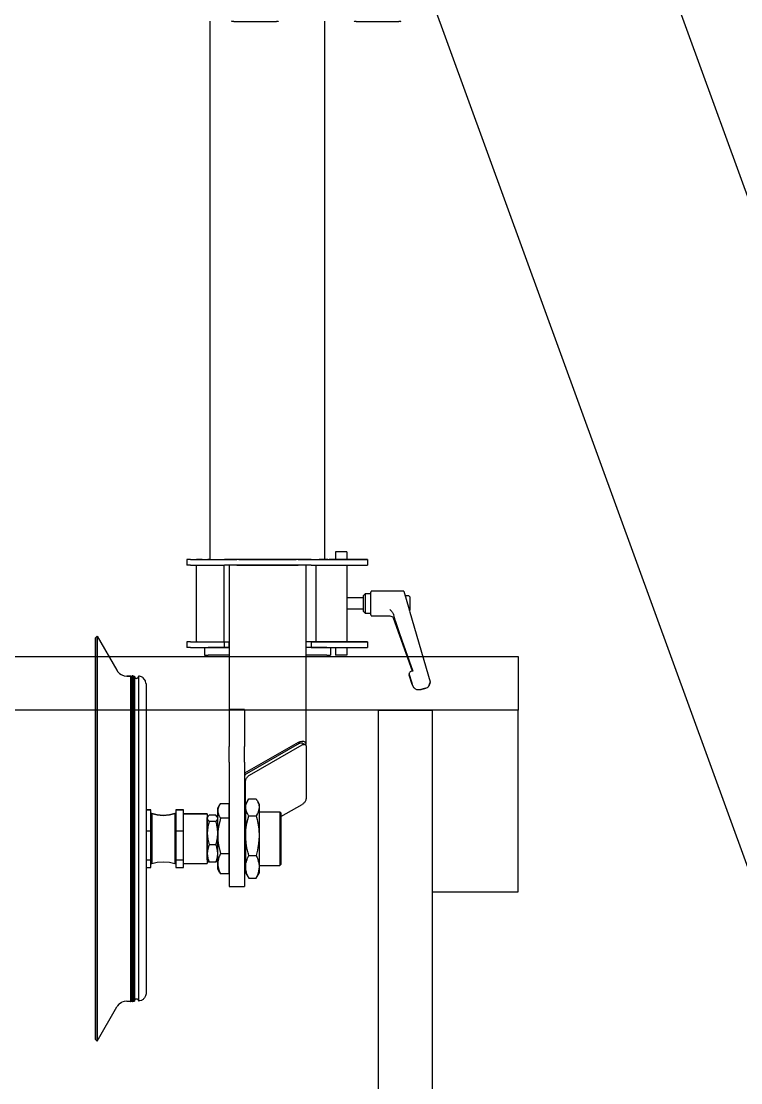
# Model space of a CAD drawing. Header units: inches. Extents: x -233729 to 737493, y -275239 to 196021.
# Drawn here: x 486895 to 487271, y 19148 to 19703 of the extents above; entities that cross this region are included whole.
import ezdxf

# ---------------------------------------------------------------- set-up
doc = ezdxf.new("R2010")
doc.units = ezdxf.units.IN
doc.header["$MEASUREMENT"] = 0
doc.layers.add('P_AX', color=7, linetype='Continuous')
doc.layers.add('Sezioni', color=7, linetype='Continuous')

# ---------------------------------------------------------------- blocks, each defined once
blk = doc.blocks.new('A$C48CB4C16')
at = {"layer": 'P_AX', "color": 6, "linetype": 'Continuous'}
for p, q in [((3272.09, 851.11, 710.66), (4039.19, 2958.71, 710.66)), ((4151.95, 2917.67, 710.66), (3383.77, 807.1, 710.66)), ((3230.4, 1761.62, 710.66), (3229.48, 1760.7, 710.66)), ((3229.48, 1621.66, 710.66), (3229.48, 1760.7, 710.66)), ((3229.48, 1760.7, 710.66), (3229.48, 1550.75, 710.66)), ((3230.4, 1621.36, 710.66), (3230.4, 1761.62, 710.66)), ((3230.4, 1761.62, 710.66), (3240.75, 1743.7, 710.66)), ((3240.83, 1743.53, 710.66), (3240.75, 1743.7, 710.66)), ((3241.13, 1743.07, 710.66), (3240.83, 1743.53, 710.66)), ((3241.8, 1742.36, 710.66), (3241.13, 1743.07, 710.66)), ((3242.09, 1742.06, 710.66), (3241.8, 1742.36, 710.66)), ((3242.92, 1741.51, 710.66), (3242.09, 1742.06, 710.66)), ((3243.25, 1741.3, 710.66), (3242.92, 1741.51, 710.66)), ((3244.56, 1740.82, 710.66), (3243.25, 1741.3, 710.66)), ((3245.86, 1740.7, 710.66), (3244.56, 1740.82, 710.66)), ((3245.94, 1740.7, 710.66), (3245.86, 1740.7, 710.66)), ((3245.94, 1740.7, 710.66), (3247.78, 1740.7, 710.66)), ((3247.78, 1740.55, 710.66), (3247.79, 1740.72, 710.66)), ((3247.78, 1573.87, 710.66), (3247.78, 1740.55, 710.66)), ((3247.79, 1740.72, 710.66), (3247.8, 1740.75, 710.66)), ((3247.8, 1740.75, 710.66), (3247.86, 1740.82, 710.66)), ((3247.86, 1740.82, 710.66), (3247.88, 1740.83, 710.66)), ((3247.88, 1740.83, 710.66), (3247.98, 1740.86, 710.66)), ((3247.98, 1740.86, 710.66), (3248.01, 1740.84, 710.66)), ((3248.01, 1740.84, 710.66), (3248.1, 1740.82, 710.66)), ((3248.1, 1740.82, 710.66), (3248.13, 1740.75, 710.66)), ((3248.13, 1740.75, 710.66), (3248.17, 1740.72, 710.66)), ((3248.17, 1740.72, 710.66), (3248.18, 1740.55, 710.66)), ((3248.18, 1740.7, 710.66), (3248.78, 1740.7, 710.66)), ((3248.18, 1570.81, 710.66), (3248.18, 1740.55, 710.66)), ((3248.78, 1740.55, 710.66), (3248.79, 1740.72, 710.66)), ((3248.78, 1627.69, 710.66), (3248.78, 1740.55, 710.66)), ((3248.79, 1740.72, 710.66), (3248.8, 1740.75, 710.66)), ((3248.8, 1740.75, 710.66), (3248.86, 1740.82, 710.66)), ((3248.86, 1740.82, 710.66), (3248.88, 1740.83, 710.66)), ((3248.88, 1740.83, 710.66), (3248.98, 1740.86, 710.66)), ((3248.98, 1740.86, 710.66), (3249.01, 1740.84, 710.66)), ((3249.01, 1740.84, 710.66), (3249.1, 1740.82, 710.66)), ((3249.1, 1740.82, 710.66), (3249.13, 1740.75, 710.66)), ((3249.13, 1740.75, 710.66), (3249.17, 1740.72, 710.66)), ((3249.17, 1740.72, 710.66), (3249.18, 1740.55, 710.66)), ((3249.18, 1740.7, 710.66), (3249.98, 1740.7, 710.66)), ((3249.18, 1573.87, 710.66), (3249.18, 1740.55, 710.66)), ((3249.98, 1570.7, 710.66), (3249.98, 1740.7, 710.66)), ((3249.98, 1740.31, 710.66), (3250.03, 1740.17, 710.66)), ((3250.03, 1740.17, 710.66), (3250.2, 1739.85, 710.66)), ((3250.2, 1739.85, 710.66), (3250.24, 1739.81, 710.66)), ((3250.24, 1739.81, 710.66), (3250.54, 1739.59, 710.66)), ((3250.54, 1739.59, 710.66), (3250.57, 1739.57, 710.66)), ((3250.57, 1739.57, 710.66), (3250.94, 1739.49, 710.66)), ((3250.94, 1739.49, 710.66), (3250.98, 1739.48, 710.66)), ((3250.98, 1739.48, 710.66), (3251.36, 1739.56, 710.66)), ((3251.36, 1739.56, 710.66), (3251.39, 1739.57, 710.66)), ((3251.39, 1739.57, 710.66), (3251.7, 1739.8, 710.66)), ((3251.7, 1739.8, 710.66), (3251.72, 1739.81, 710.66)), ((3251.72, 1739.81, 710.66), (3251.92, 1740.16, 710.66)), ((3251.92, 1740.16, 710.66), (3251.93, 1740.17, 710.66)), ((3251.93, 1740.17, 710.66), (3251.98, 1740.5, 710.66)), ((3251.98, 1740.66, 710.66), (3251.98, 1740.69, 710.66)), ((3251.98, 1740.55, 710.66), (3251.98, 1740.66, 710.66)), ((3252.53, 1740.62, 710.66), (3251.98, 1740.66, 710.66)), ((3251.98, 1610.73, 710.66), (3251.98, 1740.55, 710.66)), ((3253.57, 1740.33, 710.66), (3252.53, 1740.62, 710.66)), ((3253.8, 1740.19, 710.66), (3253.57, 1740.33, 710.66)), ((3254.51, 1739.76, 710.66), (3253.8, 1740.19, 710.66)), ((3254.7, 1739.55, 710.66), (3254.51, 1739.76, 710.66)), ((3255.25, 1738.97, 710.66), (3254.7, 1739.55, 710.66)), ((3255.41, 1738.65, 710.66), (3255.25, 1738.97, 710.66)), ((3255.75, 1738, 710.66), (3255.41, 1738.65, 710.66)), ((3255.87, 1737.35, 710.66), (3255.75, 1738, 710.66)), ((3255.97, 1736.93, 710.66), (3255.87, 1737.35, 710.66)), ((3255.98, 1736.56, 710.66), (3255.97, 1736.93, 710.66)), ((3255.98, 1623.44, 710.66), (3255.98, 1736.56, 710.66)), ((3299.48, 1640.44, 710.66), (3299.48, 1680.7, 710.66)), ((3299.48, 1680.7, 710.66), (3307.48, 1680.7, 710.66)), ((3307.48, 1640.44, 710.66), (3307.48, 1680.7, 710.66)), ((3309.69, 1676.4, 710.66), (3309.36, 1675.73, 710.66)), ((3309.36, 1675.9, 710.66), (3309.69, 1676.4, 710.66)), ((3309.69, 1676.4, 710.66), (3313.47, 1676.4, 710.66)), ((3313.84, 1675.64, 710.66), (3313.47, 1676.4, 710.66)), ((3313.47, 1676.4, 710.66), (3313.99, 1675.58, 710.66)), ((3294.44, 1673.38, 710.66), (3293.48, 1671.72, 710.66)), ((3293.48, 1671.72, 710.66), (3293.48, 1668.82, 710.66)), ((3293.61, 1670.36, 710.66), (3293.84, 1671.42, 710.66)), ((3293.84, 1671.42, 710.66), (3293.87, 1671.51, 710.66)), ((3293.87, 1671.51, 710.66), (3294.22, 1672.57, 710.66)), ((3294.22, 1672.57, 710.66), (3294.32, 1672.83, 710.66)), ((3294.32, 1672.83, 710.66), (3294.76, 1673.81, 710.66)), ((3294.47, 1673.42, 710.66), (3294.44, 1673.38, 710.66)), ((3294.91, 1674.13, 710.66), (3294.47, 1673.42, 710.66)), ((3294.76, 1673.81, 710.66), (3294.91, 1674.13, 710.66)), ((3299.48, 1674.13, 710.66), (3294.91, 1674.13, 710.66)), ((3299.48, 1674.13, 710.66), (3299.48, 1663.52, 710.66)), ((3308.08, 1673.7, 710.66), (3309.16, 1675.56, 710.66)), ((3308.08, 1673.7, 710.66), (3308.08, 1670.44, 710.66)), ((3308.1, 1671.06, 710.66), (3308.08, 1670.44, 710.66)), ((3308.11, 1671.24, 710.66), (3308.1, 1671.06, 710.66)), ((3308.2, 1672.03, 710.66), (3308.11, 1671.24, 710.66)), ((3308.22, 1672.14, 710.66), (3308.2, 1672.03, 710.66)), ((3308.46, 1673.26, 710.66), (3308.22, 1672.14, 710.66)), ((3308.51, 1673.45, 710.66), (3308.46, 1673.26, 710.66)), ((3308.73, 1674.16, 710.66), (3308.51, 1673.45, 710.66)), ((3308.83, 1674.44, 710.66), (3308.73, 1674.16, 710.66)), ((3309.17, 1675.29, 710.66), (3308.83, 1674.44, 710.66)), ((3309.16, 1675.56, 710.66), (3309.17, 1675.58, 710.66)), ((3309.17, 1675.58, 710.66), (3309.36, 1675.9, 710.66)), ((3309.36, 1675.73, 710.66), (3309.17, 1675.29, 710.66)), ((3314.09, 1675.06, 710.66), (3313.84, 1675.64, 710.66)), ((3313.99, 1675.58, 710.66), (3314.01, 1675.56, 710.66)), ((3314.01, 1675.56, 710.66), (3315.08, 1673.7, 710.66)), ((3314.17, 1674.86, 710.66), (3314.09, 1675.06, 710.66)), ((3314.53, 1673.85, 710.66), (3314.17, 1674.86, 710.66)), ((3314.65, 1673.46, 710.66), (3314.53, 1673.85, 710.66)), ((3314.82, 1672.75, 710.66), (3314.65, 1673.46, 710.66)), ((3314.84, 1672.69, 710.66), (3314.82, 1672.75, 710.66)), ((3315.08, 1670.53, 710.66), (3314.84, 1672.69, 710.66)), ((3315.08, 1670.44, 710.66), (3315.08, 1673.7, 710.66)), ((3255.98, 1670.75, 710.66), (3258.48, 1670.75, 710.66)), ((3255.98, 1666.72, 710.66), (3258.48, 1666.72, 710.66)), ((3258.48, 1670.75, 710.66), (3258.48, 1666.72, 710.66)), ((3258.48, 1668.76, 710.66), (3258.98, 1668.76, 710.66)), ((3258.48, 1666.72, 710.66), (3258.48, 1651.66, 710.66)), ((3258.98, 1642.66, 710.66), (3258.98, 1668.76, 710.66)), ((3258.98, 1668.76, 710.66), (3261.78, 1668.07, 710.66)), ((3261.78, 1668.07, 710.66), (3264.98, 1667.81, 710.66)), ((3264.98, 1667.81, 710.66), (3268.18, 1668.07, 710.66)), ((3268.18, 1668.07, 710.66), (3270.98, 1668.76, 710.66)), ((3270.98, 1649.59, 710.66), (3270.98, 1668.76, 710.66)), ((3270.98, 1668.76, 710.66), (3271.48, 1668.76, 710.66)), ((3271.48, 1670.75, 710.66), (3275.48, 1670.75, 710.66)), ((3271.48, 1666.72, 710.66), (3271.48, 1670.75, 710.66)), ((3271.48, 1651.66, 710.66), (3271.48, 1666.72, 710.66)), ((3271.48, 1666.72, 710.66), (3275.48, 1666.72, 710.66)), ((3275.48, 1670.75, 710.66), (3275.48, 1666.72, 710.66)), ((3275.48, 1668.7, 710.66), (3287.98, 1668.7, 710.66)), ((3275.48, 1666.72, 710.66), (3275.48, 1651.66, 710.66)), ((3287.98, 1648.24, 710.66), (3287.98, 1668.7, 710.66)), ((3288.21, 1667.09, 710.66), (3287.98, 1666.7, 710.66)), ((3287.98, 1666.7, 710.66), (3287.98, 1663.48, 710.66)), ((3288.08, 1664.89, 710.66), (3288.25, 1665.75, 710.66)), ((3288.25, 1667.15, 710.66), (3288.21, 1667.09, 710.66)), ((3288.96, 1667.97, 710.66), (3288.25, 1667.15, 710.66)), ((3288.25, 1665.75, 710.66), (3288.35, 1666.17, 710.66)), ((3288.27, 1667.18, 710.66), (3288.35, 1667.31, 710.66)), ((3288.35, 1667.31, 710.66), (3288.51, 1667.5, 710.66)), ((3288.35, 1666.17, 710.66), (3288.56, 1666.87, 710.66)), ((3288.56, 1666.87, 710.66), (3288.82, 1667.59, 710.66)), ((3288.64, 1667.64, 710.66), (3288.82, 1667.83, 710.66)), ((3288.82, 1667.59, 710.66), (3288.96, 1667.97, 710.66)), ((3288.82, 1667.83, 710.66), (3288.92, 1667.92, 710.66)), ((3292.5, 1667.97, 710.66), (3288.96, 1667.97, 710.66)), ((3292.5, 1667.97, 710.66), (3292.9, 1666.87, 710.66)), ((3292.65, 1667.83, 710.66), (3292.5, 1667.97, 710.66)), ((3292.9, 1667.56, 710.66), (3292.65, 1667.83, 710.66)), ((3293.11, 1667.31, 710.66), (3292.9, 1667.56, 710.66)), ((3292.9, 1666.87, 710.66), (3292.91, 1666.84, 710.66)), ((3292.91, 1666.84, 710.66), (3293.22, 1665.75, 710.66)), ((3293.22, 1667.15, 710.66), (3293.11, 1667.31, 710.66)), ((3293.25, 1667.1, 710.66), (3293.22, 1667.15, 710.66)), ((3293.22, 1665.75, 710.66), (3293.27, 1665.51, 710.66)), ((3293.25, 1667.1, 710.66), (3293.48, 1666.7, 710.66)), ((3293.27, 1665.51, 710.66), (3293.41, 1664.61, 710.66)), ((3293.48, 1668.82, 710.66), (3293.5, 1669.33, 710.66)), ((3293.48, 1668.82, 710.66), (3293.48, 1654.3, 710.66)), ((3293.5, 1668.31, 710.66), (3293.48, 1668.82, 710.66)), ((3293.5, 1669.33, 710.66), (3293.58, 1670.17, 710.66)), ((3293.58, 1667.48, 710.66), (3293.5, 1668.31, 710.66)), ((3293.58, 1670.17, 710.66), (3293.61, 1670.36, 710.66)), ((3293.61, 1667.28, 710.66), (3293.58, 1667.48, 710.66)), ((3293.84, 1666.22, 710.66), (3293.61, 1667.28, 710.66)), ((3293.87, 1666.14, 710.66), (3293.84, 1666.22, 710.66)), ((3294.22, 1665.08, 710.66), (3293.87, 1666.14, 710.66)), ((3307.48, 1669.7, 710.66), (3308.08, 1669.7, 710.66)), ((3308.08, 1670.44, 710.66), (3308.08, 1654.13, 710.66)), ((3308.08, 1670.44, 710.66), (3308.09, 1670, 710.66)), ((3308.09, 1670, 710.66), (3308.15, 1669.29, 710.66)), ((3308.15, 1669.29, 710.66), (3308.19, 1668.92, 710.66)), ((3308.19, 1668.92, 710.66), (3308.34, 1668.13, 710.66)), ((3308.34, 1668.13, 710.66), (3308.41, 1667.81, 710.66)), ((3308.41, 1667.81, 710.66), (3308.52, 1667.42, 710.66)), ((3308.52, 1667.42, 710.66), (3308.77, 1666.63, 710.66)), ((3308.77, 1666.63, 710.66), (3308.99, 1666.02, 710.66)), ((3308.99, 1666.02, 710.66), (3309.26, 1665.39, 710.66)), ((3309.26, 1665.39, 710.66), (3309.32, 1665.25, 710.66)), ((3309.32, 1665.25, 710.66), (3309.69, 1664.48, 710.66)), ((3313.58, 1664.71, 710.66), (3313.99, 1665.6, 710.66)), ((3313.99, 1665.6, 710.66), (3314.17, 1666.02, 710.66)), ((3314.17, 1666.02, 710.66), (3314.43, 1666.72, 710.66)), ((3314.43, 1666.72, 710.66), (3314.59, 1667.24, 710.66)), ((3314.59, 1667.24, 710.66), (3314.65, 1667.43, 710.66)), ((3314.65, 1667.43, 710.66), (3314.87, 1668.37, 710.66)), ((3314.87, 1668.37, 710.66), (3314.96, 1668.85, 710.66)), ((3314.96, 1668.85, 710.66), (3315.03, 1669.46, 710.66)), ((3315.03, 1669.46, 710.66), (3315.05, 1669.65, 710.66)), ((3315.05, 1669.65, 710.66), (3315.08, 1670.44, 710.66)), ((3315.08, 1670.44, 710.66), (3315.08, 1670.53, 710.66)), ((3315.08, 1654.13, 710.66), (3315.08, 1670.44, 710.66)), ((3315.08, 1669.7, 710.66), (3325.98, 1669.7, 710.66)), ((3325.98, 1644.05, 710.66), (3325.98, 1669.7, 710.66)), ((3325.98, 1669.7, 710.66), (3325.98, 1669.68, 710.66)), ((3325.98, 1669.7, 710.66), (3326.48, 1669.2, 710.66)), ((3326.48, 1646.18, 710.66), (3326.48, 1669.2, 710.66)), ((3287.98, 1663.68, 710.66), (3288.05, 1664.61, 710.66)), ((3287.98, 1663.48, 710.66), (3287.98, 1663.68, 710.66)), ((3287.98, 1663.48, 710.66), (3287.98, 1652.85, 710.66)), ((3288.03, 1662.47, 710.66), (3287.98, 1663.48, 710.66)), ((3288.05, 1662.34, 710.66), (3288.03, 1662.47, 710.66)), ((3288.05, 1664.61, 710.66), (3288.08, 1664.89, 710.66)), ((3288.24, 1661.23, 710.66), (3288.05, 1662.34, 710.66)), ((3288.25, 1661.21, 710.66), (3288.24, 1661.23, 710.66)), ((3288.56, 1660.09, 710.66), (3288.25, 1661.21, 710.66)), ((3288.63, 1659.86, 710.66), (3288.56, 1660.09, 710.66)), ((3288.96, 1658.98, 710.66), (3288.63, 1659.86, 710.66)), ((3292.9, 1660.09, 710.66), (3292.55, 1659.11, 710.66)), ((3293.05, 1660.55, 710.66), (3292.9, 1660.09, 710.66)), ((3293.22, 1661.21, 710.66), (3293.05, 1660.55, 710.66)), ((3293.34, 1661.85, 710.66), (3293.22, 1661.21, 710.66)), ((3293.41, 1662.34, 710.66), (3293.34, 1661.85, 710.66)), ((3293.41, 1664.61, 710.66), (3293.45, 1664.28, 710.66)), ((3293.47, 1663.07, 710.66), (3293.41, 1662.34, 710.66)), ((3293.45, 1664.28, 710.66), (3293.48, 1663.48, 710.66)), ((3293.48, 1663.48, 710.66), (3293.47, 1663.07, 710.66)), ((3293.87, 1658.96, 710.66), (3294.02, 1659.81, 710.66)), ((3294.02, 1659.81, 710.66), (3294.32, 1661.26, 710.66)), ((3294.32, 1664.82, 710.66), (3294.22, 1665.08, 710.66)), ((3294.76, 1663.83, 710.66), (3294.32, 1664.82, 710.66)), ((3294.32, 1661.26, 710.66), (3294.47, 1661.86, 710.66)), ((3294.47, 1661.86, 710.66), (3294.91, 1663.52, 710.66)), ((3294.91, 1663.52, 710.66), (3294.76, 1663.83, 710.66)), ((3294.91, 1663.52, 710.66), (3299.48, 1663.52, 710.66)), ((3299.48, 1663.52, 710.66), (3299.48, 1645.09, 710.66)), ((3308.91, 1661.44, 710.66), (3308.52, 1659.37, 710.66)), ((3308.99, 1661.81, 710.66), (3308.91, 1661.44, 710.66)), ((3309.32, 1663.15, 710.66), (3308.99, 1661.81, 710.66)), ((3309.47, 1663.69, 710.66), (3309.32, 1663.15, 710.66)), ((3309.69, 1664.48, 710.66), (3309.47, 1663.69, 710.66)), ((3309.69, 1664.48, 710.66), (3313.47, 1664.48, 710.66)), ((3313.47, 1664.48, 710.66), (3313.58, 1664.71, 710.66)), ((3313.84, 1663.15, 710.66), (3313.47, 1664.48, 710.66)), ((3314, 1662.53, 710.66), (3313.84, 1663.15, 710.66)), ((3314.17, 1661.81, 710.66), (3314, 1662.53, 710.66)), ((3314.46, 1660.4, 710.66), (3314.17, 1661.81, 710.66)), ((3314.65, 1659.37, 710.66), (3314.46, 1660.4, 710.66)), ((3287.98, 1652.85, 710.66), (3288.05, 1654.41, 710.66)), ((3288.05, 1654.41, 710.66), (3288.06, 1654.49, 710.66)), ((3288.06, 1654.49, 710.66), (3288.25, 1655.95, 710.66)), ((3288.25, 1655.95, 710.66), (3288.29, 1656.22, 710.66)), ((3288.29, 1656.22, 710.66), (3288.56, 1657.48, 710.66)), ((3288.56, 1657.48, 710.66), (3288.72, 1658.13, 710.66)), ((3288.72, 1658.13, 710.66), (3288.96, 1658.98, 710.66)), ((3292.5, 1658.98, 710.66), (3288.96, 1658.98, 710.66)), ((3292.55, 1659.11, 710.66), (3292.5, 1658.98, 710.66)), ((3292.5, 1658.98, 710.66), (3292.9, 1657.48, 710.66)), ((3292.9, 1657.48, 710.66), (3292.98, 1657.15, 710.66)), ((3292.98, 1657.15, 710.66), (3293.22, 1655.95, 710.66)), ((3293.22, 1655.95, 710.66), (3293.31, 1655.35, 710.66)), ((3293.31, 1655.35, 710.66), (3293.41, 1654.4, 710.66)), ((3293.41, 1654.4, 710.66), (3293.46, 1653.67, 710.66)), ((3293.48, 1654.3, 710.66), (3293.54, 1656.07, 710.66)), ((3293.54, 1652.53, 710.66), (3293.48, 1654.3, 710.66)), ((3293.48, 1654.3, 710.66), (3293.48, 1641.18, 710.66)), ((3293.54, 1656.07, 710.66), (3293.58, 1656.64, 710.66)), ((3293.58, 1656.64, 710.66), (3293.71, 1657.9, 710.66)), ((3293.71, 1657.9, 710.66), (3293.87, 1658.96, 710.66)), ((3308.11, 1655.52, 710.66), (3308.08, 1654.13, 710.66)), ((3308.08, 1654.13, 710.66), (3308.08, 1639.38, 710.66)), ((3308.08, 1654.13, 710.66), (3308.08, 1653.67, 710.66)), ((3308.15, 1656.13, 710.66), (3308.11, 1655.52, 710.66)), ((3308.25, 1657.41, 710.66), (3308.15, 1656.13, 710.66)), ((3308.34, 1658.14, 710.66), (3308.25, 1657.41, 710.66)), ((3308.51, 1659.35, 710.66), (3308.34, 1658.14, 710.66)), ((3308.52, 1659.37, 710.66), (3308.51, 1659.35, 710.66)), ((3314.79, 1658.36, 710.66), (3314.65, 1659.37, 710.66)), ((3314.82, 1658.14, 710.66), (3314.79, 1658.36, 710.66)), ((3314.99, 1656.45, 710.66), (3314.82, 1658.14, 710.66)), ((3314.96, 1651.37, 710.66), (3315.08, 1654.13, 710.66)), ((3315.02, 1656.13, 710.66), (3314.99, 1656.45, 710.66)), ((3315.08, 1654.59, 710.66), (3315.02, 1656.13, 710.66)), ((3315.08, 1654.13, 710.66), (3315.08, 1654.59, 710.66)), ((3315.08, 1639.38, 710.66), (3315.08, 1654.13, 710.66)), ((3255.98, 1651.66, 710.66), (3258.48, 1651.66, 710.66)), ((3258.48, 1651.66, 710.66), (3258.48, 1640.64, 710.66)), ((3270.98, 1642.64, 710.66), (3270.98, 1649.59, 710.66)), ((3271.48, 1651.66, 710.66), (3275.48, 1651.66, 710.66)), ((3271.48, 1640.64, 710.66), (3271.48, 1651.66, 710.66)), ((3275.48, 1651.66, 710.66), (3275.48, 1640.64, 710.66)), ((3288.05, 1651.3, 710.66), (3287.98, 1652.85, 710.66)), ((3287.98, 1652.85, 710.66), (3287.98, 1645.07, 710.66)), ((3288.06, 1651.21, 710.66), (3288.05, 1651.3, 710.66)), ((3288.25, 1649.75, 710.66), (3288.06, 1651.21, 710.66)), ((3288.29, 1649.48, 710.66), (3288.25, 1649.75, 710.66)), ((3288.56, 1648.22, 710.66), (3288.29, 1649.48, 710.66)), ((3293.22, 1649.75, 710.66), (3292.98, 1648.55, 710.66)), ((3293.31, 1650.35, 710.66), (3293.22, 1649.75, 710.66)), ((3293.41, 1651.3, 710.66), (3293.31, 1650.35, 710.66)), ((3293.46, 1652.03, 710.66), (3293.41, 1651.3, 710.66)), ((3293.46, 1653.67, 710.66), (3293.48, 1652.85, 710.66)), ((3293.48, 1652.85, 710.66), (3293.46, 1652.03, 710.66)), ((3293.58, 1651.97, 710.66), (3293.54, 1652.53, 710.66)), ((3293.71, 1650.7, 710.66), (3293.58, 1651.97, 710.66)), ((3293.87, 1649.65, 710.66), (3293.71, 1650.7, 710.66)), ((3294.02, 1648.79, 710.66), (3293.87, 1649.65, 710.66)), ((3294.32, 1647.35, 710.66), (3294.02, 1648.79, 710.66)), ((3308.08, 1653.67, 710.66), (3308.11, 1652.75, 710.66)), ((3308.11, 1652.75, 710.66), (3308.17, 1651.8, 710.66)), ((3308.17, 1651.8, 710.66), (3308.2, 1651.37, 710.66)), ((3308.2, 1651.37, 710.66), (3308.37, 1649.88, 710.66)), ((3308.37, 1649.88, 710.66), (3308.51, 1648.9, 710.66)), ((3308.51, 1648.9, 710.66), (3308.69, 1647.89, 710.66)), ((3314.43, 1647.67, 710.66), (3314.91, 1650.85, 710.66)), ((3314.91, 1650.85, 710.66), (3314.96, 1651.37, 710.66)), ((3258.98, 1642.64, 710.66), (3261.78, 1643.32, 710.66)), ((3261.78, 1643.32, 710.66), (3258.98, 1642.63, 710.66)), ((3261.78, 1643.32, 710.66), (3264.98, 1643.59, 710.66)), ((3264.98, 1643.58, 710.66), (3261.78, 1643.32, 710.66)), ((3264.98, 1643.59, 710.66), (3268.18, 1643.32, 710.66)), ((3268.18, 1643.32, 710.66), (3264.98, 1643.58, 710.66)), ((3268.18, 1643.32, 710.66), (3270.98, 1642.64, 710.66)), ((3270.98, 1642.63, 710.66), (3268.18, 1643.32, 710.66)), ((3287.98, 1642.7, 710.66), (3287.98, 1648.24, 710.66)), ((3287.98, 1645.07, 710.66), (3288.03, 1645.44, 710.66)), ((3287.98, 1645, 710.66), (3287.98, 1645.07, 710.66)), ((3287.98, 1645.07, 710.66), (3287.98, 1644.7, 710.66)), ((3288.05, 1644.66, 710.66), (3287.98, 1645, 710.66)), ((3288.21, 1644.3, 710.66), (3287.98, 1644.7, 710.66)), ((3288.21, 1644.31, 710.66), (3287.98, 1644.69, 710.66)), ((3288.03, 1645.44, 710.66), (3288.05, 1645.49, 710.66)), ((3288.05, 1645.49, 710.66), (3288.24, 1645.89, 710.66)), ((3288.08, 1644.55, 710.66), (3288.05, 1644.66, 710.66)), ((3288.21, 1644.3, 710.66), (3288.08, 1644.55, 710.66)), ((3288.21, 1644.31, 710.66), (3288.25, 1644.24, 710.66)), ((3288.25, 1644.24, 710.66), (3288.21, 1644.3, 710.66)), ((3288.24, 1645.89, 710.66), (3288.25, 1645.9, 710.66)), ((3288.25, 1645.9, 710.66), (3288.56, 1646.31, 710.66)), ((3288.25, 1644.24, 710.66), (3288.27, 1644.21, 710.66)), ((3288.35, 1644.09, 710.66), (3288.25, 1644.24, 710.66)), ((3288.56, 1643.83, 710.66), (3288.35, 1644.09, 710.66)), ((3288.51, 1643.89, 710.66), (3288.55, 1643.84, 710.66)), ((3288.55, 1643.84, 710.66), (3288.56, 1643.83, 710.66)), ((3288.72, 1647.56, 710.66), (3288.56, 1648.22, 710.66)), ((3288.56, 1646.31, 710.66), (3288.63, 1646.4, 710.66)), ((3288.56, 1643.83, 710.66), (3288.64, 1643.74, 710.66)), ((3288.82, 1643.56, 710.66), (3288.56, 1643.83, 710.66)), ((3288.63, 1646.4, 710.66), (3288.96, 1646.72, 710.66)), ((3288.96, 1646.72, 710.66), (3288.72, 1647.56, 710.66)), ((3288.96, 1643.43, 710.66), (3288.82, 1643.56, 710.66)), ((3288.92, 1643.47, 710.66), (3288.96, 1643.42, 710.66)), ((3292.5, 1646.72, 710.66), (3288.96, 1646.72, 710.66)), ((3288.96, 1643.42, 710.66), (3288.96, 1643.43, 710.66)), ((3292.5, 1643.43, 710.66), (3288.96, 1643.43, 710.66)), ((3292.5, 1643.42, 710.66), (3288.96, 1643.42, 710.66)), ((3292.9, 1648.22, 710.66), (3292.5, 1646.72, 710.66)), ((3292.5, 1646.72, 710.66), (3292.55, 1646.67, 710.66)), ((3293.22, 1644.24, 710.66), (3292.5, 1643.43, 710.66)), ((3292.5, 1643.42, 710.66), (3292.65, 1643.56, 710.66)), ((3292.5, 1643.43, 710.66), (3292.5, 1643.42, 710.66)), ((3292.55, 1646.67, 710.66), (3292.9, 1646.31, 710.66)), ((3292.65, 1643.56, 710.66), (3292.9, 1643.83, 710.66)), ((3292.98, 1648.55, 710.66), (3292.9, 1648.22, 710.66)), ((3292.9, 1646.31, 710.66), (3293.05, 1646.14, 710.66)), ((3292.9, 1643.83, 710.66), (3293.11, 1644.08, 710.66)), ((3293.05, 1646.14, 710.66), (3293.22, 1645.9, 710.66)), ((3293.11, 1644.08, 710.66), (3293.22, 1644.24, 710.66)), ((3293.22, 1645.9, 710.66), (3293.34, 1645.67, 710.66)), ((3293.26, 1644.31, 710.66), (3293.22, 1644.24, 710.66)), ((3293.22, 1644.24, 710.66), (3293.25, 1644.3, 710.66)), ((3293.25, 1644.3, 710.66), (3293.48, 1644.69, 710.66)), ((3293.48, 1644.7, 710.66), (3293.26, 1644.31, 710.66)), ((3293.27, 1644.33, 710.66), (3293.26, 1644.31, 710.66)), ((3293.41, 1644.66, 710.66), (3293.27, 1644.33, 710.66)), ((3293.34, 1645.67, 710.66), (3293.41, 1645.49, 710.66)), ((3293.41, 1645.49, 710.66), (3293.47, 1645.22, 710.66)), ((3293.45, 1644.78, 710.66), (3293.41, 1644.66, 710.66)), ((3293.48, 1645.07, 710.66), (3293.45, 1644.78, 710.66)), ((3293.47, 1645.22, 710.66), (3293.48, 1645.07, 710.66)), ((3293.61, 1642.31, 710.66), (3293.84, 1643.09, 710.66)), ((3293.84, 1643.09, 710.66), (3293.87, 1643.16, 710.66)), ((3293.87, 1643.16, 710.66), (3294.22, 1643.94, 710.66)), ((3294.22, 1643.94, 710.66), (3294.32, 1644.13, 710.66)), ((3294.47, 1646.74, 710.66), (3294.32, 1647.35, 710.66)), ((3294.32, 1644.13, 710.66), (3294.76, 1644.85, 710.66)), ((3294.91, 1645.09, 710.66), (3294.47, 1646.74, 710.66)), ((3294.76, 1644.85, 710.66), (3294.91, 1645.09, 710.66)), ((3299.48, 1645.09, 710.66), (3294.91, 1645.09, 710.66)), ((3299.48, 1645.09, 710.66), (3299.48, 1637.27, 710.66)), ((3308.69, 1647.89, 710.66), (3308.73, 1647.67, 710.66)), ((3308.73, 1647.67, 710.66), (3309.16, 1645.73, 710.66)), ((3309.32, 1643.21, 710.66), (3308.99, 1642.64, 710.66)), ((3309.16, 1645.73, 710.66), (3309.17, 1645.71, 710.66)), ((3309.17, 1645.71, 710.66), (3309.69, 1643.78, 710.66)), ((3309.58, 1643.61, 710.66), (3309.32, 1643.21, 710.66)), ((3309.69, 1643.78, 710.66), (3309.58, 1643.61, 710.66)), ((3309.69, 1643.78, 710.66), (3313.47, 1643.78, 710.66)), ((3313.47, 1643.78, 710.66), (3313.69, 1644.56, 710.66)), ((3313.84, 1643.21, 710.66), (3313.47, 1643.78, 710.66)), ((3313.69, 1644.56, 710.66), (3313.99, 1645.71, 710.66)), ((3313.9, 1643.11, 710.66), (3313.84, 1643.21, 710.66)), ((3314.17, 1642.64, 710.66), (3313.9, 1643.11, 710.66)), ((3313.99, 1645.71, 710.66), (3314.25, 1646.81, 710.66)), ((3314.25, 1646.81, 710.66), (3314.43, 1647.67, 710.66)), ((3325.98, 1641.7, 710.66), (3325.98, 1644.05, 710.66)), ((3326.48, 1642.2, 710.66), (3326.48, 1646.18, 710.66)), ((3326.48, 1644.21, 710.66), (3337.62, 1637.82, 710.66)), ((3258.48, 1640.64, 710.66), (3255.98, 1640.64, 710.66)), ((3255.98, 1640.64, 710.66), (3258.48, 1640.64, 710.66)), ((3258.48, 1642.64, 710.66), (3258.98, 1642.64, 710.66)), ((3258.98, 1642.63, 710.66), (3258.48, 1642.63, 710.66)), ((3258.98, 1642.64, 710.66), (3258.98, 1642.66, 710.66)), ((3271.48, 1642.64, 710.66), (3270.98, 1642.64, 710.66)), ((3270.98, 1642.63, 710.66), (3271.48, 1642.63, 710.66)), ((3275.48, 1640.64, 710.66), (3271.48, 1640.64, 710.66)), ((3271.48, 1640.64, 710.66), (3275.48, 1640.64, 710.66)), ((3275.48, 1642.7, 710.66), (3287.98, 1642.7, 710.66)), ((3287.98, 1642.69, 710.66), (3275.48, 1642.69, 710.66)), ((3293.48, 1641.18, 710.66), (3293.5, 1641.55, 710.66)), ((3293.5, 1640.8, 710.66), (3293.48, 1641.18, 710.66)), ((3293.48, 1641.18, 710.66), (3293.48, 1639.68, 710.66)), ((3294.45, 1638.01, 710.66), (3293.48, 1639.68, 710.66)), ((3293.53, 1639.59, 710.66), (3293.48, 1639.67, 710.66)), ((3293.5, 1641.55, 710.66), (3293.58, 1642.17, 710.66)), ((3293.58, 1640.19, 710.66), (3293.5, 1640.8, 710.66)), ((3293.53, 1639.59, 710.66), (3293.53, 1639.58, 710.66)), ((3293.58, 1642.17, 710.66), (3293.61, 1642.31, 710.66)), ((3293.61, 1640.04, 710.66), (3293.58, 1640.19, 710.66)), ((3293.84, 1639.26, 710.66), (3293.61, 1640.04, 710.66)), ((3293.87, 1639.2, 710.66), (3293.84, 1639.26, 710.66)), ((3294.22, 1638.42, 710.66), (3293.87, 1639.2, 710.66)), ((3294.32, 1638.23, 710.66), (3294.22, 1638.42, 710.66)), ((3294.45, 1638.01, 710.66), (3294.32, 1638.23, 710.66)), ((3294.76, 1637.5, 710.66), (3294.45, 1638.01, 710.66)), ((3294.91, 1637.27, 710.66), (3294.76, 1637.5, 710.66)), ((3299.48, 1615.7, 710.66), (3299.48, 1640.44, 710.66)), ((3307.48, 1641.7, 710.66), (3308.08, 1641.7, 710.66)), ((3307.48, 1615.7, 710.66), (3307.48, 1640.44, 710.66)), ((3307.92, 1641.7, 710.66), (3307.92, 1626.19, 710.66)), ((3308.13, 1640.1, 710.66), (3308.08, 1639.38, 710.66)), ((3308.08, 1639.38, 710.66), (3308.08, 1639.32, 710.66)), ((3308.08, 1639.38, 710.66), (3308.08, 1637.7, 710.66)), ((3308.08, 1639.32, 710.66), (3308.11, 1638.8, 710.66)), ((3309.16, 1635.84, 710.66), (3308.08, 1637.7, 710.66)), ((3308.11, 1638.8, 710.66), (3308.15, 1638.53, 710.66)), ((3308.15, 1640.23, 710.66), (3308.13, 1640.1, 710.66)), ((3308.29, 1640.91, 710.66), (3308.15, 1640.23, 710.66)), ((3308.15, 1638.53, 710.66), (3308.2, 1638.21, 710.66)), ((3308.2, 1638.21, 710.66), (3308.33, 1637.72, 710.66)), ((3308.34, 1641.08, 710.66), (3308.29, 1640.91, 710.66)), ((3308.33, 1637.72, 710.66), (3308.51, 1637.16, 710.66)), ((3308.52, 1641.61, 710.66), (3308.34, 1641.08, 710.66)), ((3308.57, 1641.75, 710.66), (3308.52, 1641.61, 710.66)), ((3308.99, 1642.63, 710.66), (3308.57, 1641.75, 710.66)), ((3308.99, 1642.64, 710.66), (3308.99, 1642.63, 710.66)), ((3314.01, 1635.83, 710.66), (3315.08, 1637.7, 710.66)), ((3314.4, 1642.19, 710.66), (3314.17, 1642.64, 710.66)), ((3314.65, 1641.61, 710.66), (3314.4, 1642.19, 710.66)), ((3314.75, 1641.32, 710.66), (3314.65, 1641.61, 710.66)), ((3314.7, 1637.31, 710.66), (3314.94, 1638.13, 710.66)), ((3314.82, 1641.08, 710.66), (3314.75, 1641.32, 710.66)), ((3314.97, 1640.51, 710.66), (3314.82, 1641.08, 710.66)), ((3314.94, 1638.13, 710.66), (3314.96, 1638.21, 710.66)), ((3314.96, 1638.21, 710.66), (3315.05, 1638.8, 710.66)), ((3315.02, 1640.23, 710.66), (3314.97, 1640.51, 710.66)), ((3315.07, 1639.71, 710.66), (3315.02, 1640.23, 710.66)), ((3315.05, 1638.8, 710.66), (3315.06, 1638.93, 710.66)), ((3315.06, 1638.93, 710.66), (3315.08, 1639.38, 710.66)), ((3315.08, 1639.38, 710.66), (3315.07, 1639.71, 710.66)), ((3315.08, 1641.7, 710.66), (3325.98, 1641.7, 710.66)), ((3315.08, 1637.7, 710.66), (3315.08, 1639.38, 710.66)), ((3325.98, 1641.7, 710.66), (3326.48, 1642.2, 710.66)), ((3294.91, 1637.27, 710.66), (3299.48, 1637.27, 710.66)), ((3308.51, 1637.16, 710.66), (3308.63, 1636.88, 710.66)), ((3308.63, 1636.88, 710.66), (3308.73, 1636.64, 710.66)), ((3308.73, 1636.64, 710.66), (3309.08, 1635.97, 710.66)), ((3309.08, 1635.97, 710.66), (3309.16, 1635.84, 710.66)), ((3309.16, 1635.84, 710.66), (3309.17, 1635.81, 710.66)), ((3309.17, 1635.81, 710.66), (3309.69, 1634.99, 710.66)), ((3309.69, 1634.99, 710.66), (3313.47, 1634.99, 710.66)), ((3313.47, 1634.99, 710.66), (3313.8, 1635.49, 710.66)), ((3313.8, 1635.49, 710.66), (3313.99, 1635.81, 710.66)), ((3313.99, 1635.81, 710.66), (3314.01, 1635.83, 710.66)), ((3314.01, 1635.83, 710.66), (3314.33, 1636.43, 710.66)), ((3314.33, 1636.43, 710.66), (3314.43, 1636.64, 710.66)), ((3314.43, 1636.64, 710.66), (3314.65, 1637.16, 710.66)), ((3314.65, 1637.16, 710.66), (3314.7, 1637.31, 710.66)), ((3339.74, 1607.93, 710.66), (3339.74, 1634.15, 710.66)), ((3248.78, 1570.7, 710.66), (3248.78, 1627.69, 710.66)), ((3229.48, 1550.7, 710.66), (3229.48, 1621.66, 710.66)), ((3230.4, 1549.78, 710.66), (3230.4, 1621.36, 710.66)), ((3255.98, 1574.72, 710.66), (3255.98, 1623.44, 710.66)), ((3307.71, 1622.47, 710.66), (3307.48, 1622.77, 710.66)), ((3335.48, 1605.48, 710.66), (3307.48, 1621.54, 710.66)), ((3308.63, 1621.7, 710.66), (3336.21, 1605.88, 710.66)), ((3310.05, 1622.51, 710.66), (3337.62, 1606.69, 710.66)), ((3299.48, 1615.7, 710.66), (3299.48, 1607.53, 710.66)), ((3307.48, 1615.7, 710.66), (3307.48, 1607.53, 710.66)), ((3251.98, 1570.81, 710.66), (3251.98, 1610.73, 710.66)), ((3299.48, 1588.79, 710.66), (3299.48, 1607.53, 710.66)), ((3307.48, 1588.79, 710.66), (3307.48, 1607.53, 710.66)), ((3335.48, 1605.48, 710.66), (3336.52, 1605, 710.66)), ((3336.52, 1605, 710.66), (3337.48, 1604.77, 710.66)), ((3337.48, 1604.77, 710.66), (3338.31, 1604.82, 710.66)), ((3337.7, 1605.74, 710.66), (3339.11, 1606.55, 710.66)), ((3338.31, 1604.82, 710.66), (3338.94, 1605.13, 710.66)), ((3338.94, 1605.13, 710.66), (3339.34, 1605.69, 710.66)), ((3339.34, 1605.69, 710.66), (3339.48, 1606.46, 710.66)), ((3339.48, 1606.92, 710.66), (3339.48, 1606.46, 710.66)), ((3339.48, 1512.77, 710.66), (3339.48, 1606.46, 710.66)), ((3299.48, 1588.79, 710.66), (3299.48, 1588.2, 710.66)), ((3299.48, 1512.77, 710.66), (3299.48, 1588.2, 710.66)), ((3307.48, 1588.2, 710.66), (3299.48, 1588.2, 710.66)), ((3307.48, 1588.79, 710.66), (3307.48, 1588.2, 710.66)), ((3395.01, 1575.18, 710.66), (3395.97, 1576.81, 710.66)), ((3395.66, 1576.35, 710.66), (3395.87, 1576.61, 710.66)), ((3395.87, 1576.61, 710.66), (3396, 1576.75, 710.66)), ((3396, 1576.75, 710.66), (3396.38, 1577.1, 710.66)), ((3396.38, 1577.1, 710.66), (3396.54, 1577.23, 710.66)), ((3396.54, 1577.23, 710.66), (3396.91, 1577.47, 710.66)), ((3396.91, 1577.47, 710.66), (3397.09, 1577.56, 710.66)), ((3397.09, 1577.56, 710.66), (3397.41, 1577.7, 710.66)), ((3397.41, 1577.7, 710.66), (3397.54, 1577.75, 710.66)), ((3397.54, 1577.75, 710.66), (3397.61, 1577.77, 710.66)), ((3397.61, 1577.77, 710.66), (3399.69, 1577.77, 710.66)), ((3399.69, 1577.77, 710.66), (3400.7, 1577.45, 710.66)), ((3399.69, 1577.77, 710.66), (3402.42, 1576.99, 710.66)), ((3399.94, 1577.69, 710.66), (3399.71, 1577.76, 710.66)), ((3399.94, 1577.69, 710.66), (3400.7, 1577.45, 710.66)), ((3400.02, 1577.67, 710.66), (3400.27, 1577.59, 710.66)), ((3400.27, 1577.59, 710.66), (3400.85, 1577.41, 710.66)), ((3400.7, 1577.45, 710.66), (3400.85, 1577.41, 710.66)), ((3402.42, 1576.99, 710.66), (3400.7, 1577.45, 710.66)), ((3400.85, 1577.41, 710.66), (3402.42, 1576.92, 710.66)), ((3402.42, 1576.92, 710.66), (3403.08, 1576.61, 710.66)), ((3403.08, 1576.61, 710.66), (3403.21, 1576.53, 710.66)), ((3403.21, 1576.53, 710.66), (3403.78, 1576, 710.66)), ((3247.78, 1570.7, 710.66), (3247.78, 1573.87, 710.66)), ((3249.18, 1570.7, 710.66), (3249.18, 1573.87, 710.66)), ((3249.98, 1570.9, 710.66), (3250.03, 1571.22, 710.66)), ((3250.03, 1571.22, 710.66), (3250.2, 1571.54, 710.66)), ((3250.2, 1571.54, 710.66), (3250.24, 1571.58, 710.66)), ((3250.24, 1571.58, 710.66), (3250.54, 1571.81, 710.66)), ((3250.54, 1571.81, 710.66), (3250.57, 1571.83, 710.66)), ((3250.57, 1571.83, 710.66), (3250.94, 1571.91, 710.66)), ((3250.94, 1571.91, 710.66), (3250.98, 1571.91, 710.66)), ((3250.98, 1571.91, 710.66), (3251.36, 1571.83, 710.66)), ((3251.36, 1571.83, 710.66), (3251.39, 1571.83, 710.66)), ((3251.39, 1571.83, 710.66), (3251.7, 1571.59, 710.66)), ((3251.7, 1571.59, 710.66), (3251.72, 1571.58, 710.66)), ((3251.72, 1571.58, 710.66), (3251.92, 1571.23, 710.66)), ((3251.92, 1571.23, 710.66), (3251.93, 1571.22, 710.66)), ((3251.93, 1571.22, 710.66), (3251.98, 1570.9, 710.66)), ((3253.57, 1571.08, 710.66), (3252.53, 1570.78, 710.66)), ((3254.26, 1571.49, 710.66), (3253.57, 1571.08, 710.66)), ((3254.51, 1571.64, 710.66), (3254.26, 1571.49, 710.66)), ((3255.07, 1572.25, 710.66), (3254.51, 1571.64, 710.66)), ((3255.25, 1572.44, 710.66), (3255.07, 1572.25, 710.66)), ((3255.65, 1573.21, 710.66), (3255.25, 1572.44, 710.66)), ((3255.75, 1573.4, 710.66), (3255.65, 1573.21, 710.66)), ((3255.95, 1574.37, 710.66), (3255.75, 1573.4, 710.66)), ((3255.97, 1574.47, 710.66), (3255.95, 1574.37, 710.66)), ((3255.98, 1574.72, 710.66), (3255.97, 1574.47, 710.66)), ((3255.98, 1574.7, 710.66), (3255.98, 1574.72, 710.66)), ((3395.01, 1575.18, 710.66), (3393.58, 1570.16, 710.66)), ((3393.58, 1569.94, 710.66), (3394.67, 1573.77, 710.66)), ((3393.96, 1537.3, 710.66), (3404.42, 1573.77, 710.66)), ((3394.67, 1573.77, 710.66), (3395.01, 1575.01, 710.66)), ((3395.01, 1575.01, 710.66), (3395.11, 1575.31, 710.66)), ((3395.11, 1575.31, 710.66), (3395.29, 1575.73, 710.66)), ((3395.29, 1575.73, 710.66), (3395.43, 1576, 710.66)), ((3395.43, 1576, 710.66), (3395.55, 1576.19, 710.66)), ((3395.55, 1576.19, 710.66), (3395.66, 1576.35, 710.66)), ((3403.65, 1576.26, 710.66), (3404.48, 1574.14, 710.66)), ((3403.78, 1576, 710.66), (3403.88, 1575.87, 710.66)), ((3403.88, 1575.87, 710.66), (3404.13, 1575.46, 710.66)), ((3404.13, 1575.46, 710.66), (3404.21, 1575.31, 710.66)), ((3404.21, 1575.31, 710.66), (3404.4, 1574.76, 710.66)), ((3404.4, 1574.76, 710.66), (3404.44, 1574.55, 710.66)), ((3404.42, 1573.77, 710.66), (3404.48, 1573.99, 710.66)), ((3404.44, 1574.55, 710.66), (3404.48, 1574.07, 710.66)), ((3404.48, 1574.26, 710.66), (3404.48, 1574.14, 710.66)), ((3404.48, 1574.14, 710.66), (3404.48, 1574.04, 710.66)), ((3404.48, 1574.03, 710.66), (3404.48, 1574.07, 710.66)), ((3404.48, 1574.07, 710.66), (3404.48, 1574.03, 710.66)), ((3404.48, 1573.99, 710.66), (3404.48, 1574.03, 710.66)), ((3404.48, 1574.03, 710.66), (3404.48, 1573.99, 710.66)), ((3230.4, 1549.78, 710.66), (3240.75, 1567.7, 710.66)), ((3230.4, 1549.77, 710.66), (3240.75, 1567.69, 710.66)), ((3240.75, 1567.7, 710.66), (3240.83, 1567.86, 710.66)), ((3240.75, 1567.7, 710.66), (3240.75, 1567.82, 710.66)), ((3240.83, 1567.86, 710.66), (3241.13, 1568.32, 710.66)), ((3241.13, 1568.32, 710.66), (3241.8, 1569.03, 710.66)), ((3241.8, 1569.03, 710.66), (3242.09, 1569.33, 710.66)), ((3242.09, 1569.33, 710.66), (3242.92, 1569.89, 710.66)), ((3242.92, 1569.89, 710.66), (3243.25, 1570.1, 710.66)), ((3243.25, 1570.1, 710.66), (3244.56, 1570.57, 710.66)), ((3244.56, 1570.57, 710.66), (3245.94, 1570.7, 710.66)), ((3245.94, 1570.7, 710.66), (3245.94, 1570.75, 710.66)), ((3247.78, 1570.7, 710.66), (3245.94, 1570.7, 710.66)), ((3245.94, 1570.69, 710.66), (3247.78, 1570.69, 710.66)), ((3247.78, 1570.72, 710.66), (3247.79, 1570.68, 710.66)), ((3247.79, 1570.68, 710.66), (3247.83, 1570.66, 710.66)), ((3247.83, 1570.66, 710.66), (3247.86, 1570.58, 710.66)), ((3247.86, 1570.58, 710.66), (3247.94, 1570.56, 710.66)), ((3247.94, 1570.56, 710.66), (3247.98, 1570.55, 710.66)), ((3247.98, 1570.55, 710.66), (3248.07, 1570.57, 710.66)), ((3248.07, 1570.57, 710.66), (3248.1, 1570.58, 710.66)), ((3248.1, 1570.58, 710.66), (3248.16, 1570.65, 710.66)), ((3248.16, 1570.65, 710.66), (3248.17, 1570.68, 710.66)), ((3248.17, 1570.68, 710.66), (3248.18, 1570.72, 710.66)), ((3248.18, 1570.7, 710.66), (3248.18, 1570.81, 710.66)), ((3248.18, 1570.7, 710.66), (3248.78, 1570.7, 710.66)), ((3248.18, 1570.69, 710.66), (3248.78, 1570.69, 710.66)), ((3248.79, 1570.68, 710.66), (3248.78, 1570.72, 710.66)), ((3248.83, 1570.66, 710.66), (3248.79, 1570.68, 710.66)), ((3248.86, 1570.58, 710.66), (3248.83, 1570.66, 710.66)), ((3248.94, 1570.56, 710.66), (3248.86, 1570.58, 710.66)), ((3248.98, 1570.55, 710.66), (3248.94, 1570.56, 710.66)), ((3249.07, 1570.57, 710.66), (3248.98, 1570.55, 710.66)), ((3249.1, 1570.58, 710.66), (3249.07, 1570.57, 710.66)), ((3249.16, 1570.65, 710.66), (3249.1, 1570.58, 710.66)), ((3249.17, 1570.68, 710.66), (3249.16, 1570.65, 710.66)), ((3249.18, 1570.72, 710.66), (3249.17, 1570.68, 710.66)), ((3249.18, 1570.7, 710.66), (3249.98, 1570.7, 710.66)), ((3249.18, 1570.69, 710.66), (3249.98, 1570.69, 710.66)), ((3251.98, 1570.74, 710.66), (3251.98, 1570.81, 710.66)), ((3252.53, 1570.78, 710.66), (3251.98, 1570.74, 710.66)), ((3251.98, 1570.72, 710.66), (3251.98, 1570.74, 710.66)), ((3395.3, 1568.11, 710.66), (3385.26, 1540.51, 710.66)), ((3389.65, 1552.01, 710.66), (3395.38, 1568.09, 710.66)), ((3393.53, 1569.82, 710.66), (3393.58, 1570.16, 710.66)), ((3393.53, 1569.58, 710.66), (3393.58, 1569.94, 710.66)), ((3393.53, 1569.82, 710.66), (3393.53, 1569.58, 710.66)), ((3393.53, 1569.82, 710.66), (3393.53, 1569.58, 710.66)), ((3393.53, 1569.56, 710.66), (3393.53, 1569.58, 710.66)), ((3393.59, 1569.19, 710.66), (3393.53, 1569.56, 710.66)), ((3393.68, 1568.97, 710.66), (3393.59, 1569.19, 710.66)), ((3393.83, 1568.76, 710.66), (3393.68, 1568.97, 710.66)), ((3393.89, 1568.69, 710.66), (3393.83, 1568.76, 710.66)), ((3394.1, 1568.51, 710.66), (3393.89, 1568.69, 710.66)), ((3394.44, 1568.36, 710.66), (3394.1, 1568.51, 710.66)), ((3395.38, 1568.09, 710.66), (3394.44, 1568.36, 710.66)), ((3286.48, 1559.85, 710.66), (3288.48, 1559.85, 710.66)), ((3286.48, 1555.85, 710.66), (3286.48, 1559.85, 710.66)), ((3299.48, 1559.85, 710.66), (3288.48, 1559.85, 710.66)), ((3350.48, 1559.85, 710.66), (3339.48, 1559.85, 710.66)), ((3350.48, 1559.85, 710.66), (3352.48, 1559.85, 710.66)), ((3352.48, 1555.85, 710.66), (3352.48, 1559.85, 710.66)), ((3360.98, 1559.77, 710.66), (3354.98, 1559.77, 710.66)), ((3354.98, 1555.77, 710.66), (3354.98, 1559.77, 710.66)), ((3360.98, 1555.77, 710.66), (3360.98, 1559.77, 710.66)), ((3279.23, 1555.77, 710.66), (3277.23, 1555.77, 710.66)), ((3277.23, 1552.77, 710.66), (3277.23, 1555.77, 710.66)), ((3279.23, 1555.77, 710.66), (3296.74, 1555.77, 710.66)), ((3286.48, 1555.85, 710.66), (3288.48, 1555.85, 710.66)), ((3299.48, 1555.85, 710.66), (3288.48, 1555.85, 710.66)), ((3289.48, 1555.85, 710.66), (3289.48, 1555.77, 710.66)), ((3296.74, 1555.77, 710.66), (3299.48, 1555.77, 710.66)), ((3296.74, 1552.77, 710.66), (3296.74, 1555.77, 710.66)), ((3299.48, 1555.77, 710.66), (3299.48, 1552.77, 710.66)), ((3350.48, 1555.85, 710.66), (3339.48, 1555.85, 710.66)), ((3342.35, 1555.77, 710.66), (3339.48, 1555.77, 710.66)), ((3342.35, 1555.77, 710.66), (3371.72, 1555.77, 710.66)), ((3342.35, 1552.77, 710.66), (3342.35, 1555.77, 710.66)), ((3349.48, 1555.85, 710.66), (3349.48, 1555.77, 710.66)), ((3350.48, 1555.85, 710.66), (3352.48, 1555.85, 710.66)), ((3371.72, 1552.77, 710.66), (3371.72, 1555.77, 710.66)), ((3230.4, 1549.78, 710.66), (3229.48, 1550.7, 710.66)), ((3229.48, 1550.7, 710.66), (3229.48, 1550.69, 710.66)), ((3230.4, 1549.77, 710.66), (3229.48, 1550.69, 710.66)), ((3279.23, 1552.77, 710.66), (3277.23, 1552.77, 710.66)), ((3279.23, 1552.77, 710.66), (3277.23, 1552.77, 710.66)), ((3279.23, 1552.77, 710.66), (3282.33, 1552.77, 710.66)), ((3279.23, 1552.77, 710.66), (3296.74, 1552.77, 710.66)), ((3282.33, 1552.77, 710.66), (3282.23, 1552.77, 710.66)), ((3282.33, 1552.77, 710.66), (3282.23, 1552.77, 710.66)), ((3282.69, 1552.77, 710.66), (3282.33, 1552.77, 710.66)), ((3282.33, 1552.77, 710.66), (3282.33, 1512.77, 710.66)), ((3282.69, 1552.77, 710.66), (3296.6, 1552.77, 710.66)), ((3296.6, 1552.77, 710.66), (3299.42, 1552.77, 710.66)), ((3296.6, 1512.77, 710.66), (3296.6, 1552.77, 710.66)), ((3296.74, 1552.77, 710.66), (3299.48, 1552.77, 710.66)), ((3299.42, 1512.77, 710.66), (3299.42, 1552.77, 710.66)), ((3299.42, 1552.77, 710.66), (3299.48, 1552.77, 710.66)), ((3342.35, 1552.77, 710.66), (3339.48, 1552.77, 710.66)), ((3344.94, 1552.77, 710.66), (3339.48, 1552.77, 710.66)), ((3342.35, 1552.77, 710.66), (3371.72, 1552.77, 710.66)), ((3344.94, 1552.77, 710.66), (3344.94, 1512.77, 710.66)), ((3360.26, 1552.77, 710.66), (3344.94, 1552.77, 710.66)), ((3360.98, 1552.77, 710.66), (3360.26, 1552.77, 710.66)), ((3362.57, 1552.77, 710.66), (3360.98, 1552.77, 710.66)), ((3360.98, 1512.77, 710.66), (3360.98, 1552.77, 710.66)), ((3371.72, 1552.77, 710.66), (3362.57, 1552.77, 710.66)), ((3388.06, 1547.42, 710.66), (3389.65, 1552.01, 710.66)), ((3386.16, 1541.61, 710.66), (3386.84, 1543.75, 710.66)), ((3386.84, 1543.75, 710.66), (3388.06, 1547.42, 710.66)), ((3369.48, 1536.77, 710.66), (3370.48, 1537.77, 710.66)), ((3370.48, 1532.31, 710.66), (3370.48, 1537.77, 710.66)), ((3370.48, 1537.77, 710.66), (3373.48, 1537.77, 710.66)), ((3373.48, 1538.77, 710.66), (3373.5, 1538.91, 710.66)), ((3373.48, 1538.77, 710.66), (3373.48, 1526.79, 710.66)), ((3373.5, 1538.91, 710.66), (3373.58, 1539.07, 710.66)), ((3373.58, 1539.07, 710.66), (3373.72, 1539.2, 710.66)), ((3373.72, 1539.2, 710.66), (3373.89, 1539.26, 710.66)), ((3373.89, 1539.26, 710.66), (3373.98, 1539.27, 710.66)), ((3373.98, 1539.27, 710.66), (3383.48, 1539.27, 710.66)), ((3383.48, 1539.27, 710.66), (3383.95, 1539.33, 710.66)), ((3383.95, 1539.33, 710.66), (3384.39, 1539.5, 710.66)), ((3384.39, 1539.5, 710.66), (3384.77, 1539.78, 710.66)), ((3384.77, 1539.78, 710.66), (3385.08, 1540.15, 710.66)), ((3384.77, 1537.39, 710.66), (3385.04, 1537.87, 710.66)), ((3385.04, 1537.87, 710.66), (3385.08, 1537.96, 710.66)), ((3385.08, 1540.15, 710.66), (3385.26, 1540.51, 710.66)), ((3385.08, 1537.96, 710.66), (3385.11, 1538.03, 710.66)), ((3385.11, 1538.03, 710.66), (3385.26, 1538.48, 710.66)), ((3385.26, 1538.48, 710.66), (3385.57, 1539.63, 710.66)), ((3385.57, 1539.63, 710.66), (3385.67, 1539.98, 710.66)), ((3385.67, 1539.98, 710.66), (3386.07, 1541.33, 710.66)), ((3386.07, 1541.33, 710.66), (3386.16, 1541.61, 710.66)), ((3369.48, 1535.77, 710.66), (3360.98, 1535.77, 710.66)), ((3369.48, 1528.77, 710.66), (3369.48, 1536.77, 710.66)), ((3370.48, 1527.77, 710.66), (3370.48, 1532.31, 710.66)), ((3383.48, 1535.99, 710.66), (3383.58, 1536.08, 710.66)), ((3383.58, 1536.08, 710.66), (3383.95, 1536.43, 710.66)), ((3383.95, 1536.43, 710.66), (3384.12, 1536.61, 710.66)), ((3384.12, 1536.61, 710.66), (3384.39, 1536.9, 710.66)), ((3384.39, 1536.9, 710.66), (3384.71, 1537.3, 710.66)), ((3384.71, 1537.3, 710.66), (3384.77, 1537.39, 710.66)), ((3390.8, 1526.27, 710.66), (3393.59, 1535.99, 710.66)), ((3393.59, 1535.99, 710.66), (3393.96, 1537.3, 710.66)), ((3393.74, 1536.54, 710.66), (3393.77, 1536.51, 710.66)), ((3393.77, 1536.51, 710.66), (3393.91, 1536.29, 710.66)), ((3393.91, 1536.29, 710.66), (3393.98, 1536.04, 710.66)), ((3393.98, 1536.04, 710.66), (3393.98, 1535.91, 710.66)), ((3393.98, 1535.91, 710.66), (3393.98, 1532.77, 710.66)), ((3393.98, 1532.77, 710.66), (3393.98, 1529.57, 710.66)), ((3369.48, 1529.77, 710.66), (3360.98, 1529.77, 710.66)), ((3370.48, 1527.77, 710.66), (3369.48, 1528.77, 710.66)), ((3373.48, 1527.77, 710.66), (3370.48, 1527.77, 710.66)), ((3373.5, 1526.65, 710.66), (3373.48, 1526.79, 710.66)), ((3373.58, 1526.49, 710.66), (3373.5, 1526.65, 710.66)), ((3373.72, 1526.37, 710.66), (3373.58, 1526.49, 710.66)), ((3393.18, 1528.77, 710.66), (3391.51, 1528.77, 710.66)), ((3393.31, 1528.78, 710.66), (3393.18, 1528.77, 710.66)), ((3393.56, 1528.87, 710.66), (3393.31, 1528.78, 710.66)), ((3393.77, 1529.03, 710.66), (3393.56, 1528.87, 710.66)), ((3393.91, 1529.25, 710.66), (3393.77, 1529.03, 710.66)), ((3393.98, 1529.5, 710.66), (3393.91, 1529.25, 710.66)), ((3393.98, 1529.57, 710.66), (3393.98, 1529.5, 710.66)), ((3373.89, 1526.3, 710.66), (3373.72, 1526.37, 710.66)), ((3373.93, 1526.3, 710.66), (3373.89, 1526.3, 710.66)), ((3373.98, 1526.27, 710.66), (3373.93, 1526.3, 710.66)), ((3390.8, 1526.27, 710.66), (3373.98, 1526.27, 710.66)), ((3279.23, 1512.77, 710.66), (3277.23, 1512.77, 710.66)), ((3277.23, 1509.77, 710.66), (3277.23, 1512.77, 710.66)), ((3279.23, 1512.77, 710.66), (3297.03, 1512.77, 710.66)), ((3301.99, 1512.77, 710.66), (3297.03, 1512.77, 710.66)), ((3336.58, 1512.77, 710.66), (3301.99, 1512.77, 710.66)), ((3303.48, 1512.77, 710.66), (3335.48, 1512.77, 710.66)), ((3342.3, 1512.77, 710.66), (3336.58, 1512.77, 710.66)), ((3342.3, 1512.77, 710.66), (3371.72, 1512.77, 710.66)), ((3371.72, 1509.77, 710.66), (3371.72, 1512.77, 710.66)), ((3279.23, 1509.77, 710.66), (3277.23, 1509.77, 710.66)), ((3279.23, 1509.77, 710.66), (3277.23, 1509.77, 710.66)), ((3279.23, 1509.77, 710.66), (3287.14, 1509.77, 710.66)), ((3279.23, 1509.77, 710.66), (3297.03, 1509.77, 710.66)), ((3285.38, 1509.77, 710.66), (3282.28, 1509.77, 710.66)), ((3285.38, 1509.77, 710.66), (3282.28, 1509.77, 710.66)), ((3287.14, 1509.77, 710.66), (3289.48, 1509.77, 710.66)), ((3289.33, 1509.77, 710.66), (3288.33, 1509.77, 710.66)), ((3289.33, 1509.77, 710.66), (3288.33, 1509.77, 710.66)), ((3289.33, 1509.77, 710.66), (3289.46, 1509.77, 710.66)), ((3289.33, 1509.77, 710.66), (3292.48, 1509.77, 710.66)), ((3289.46, 1509.77, 710.66), (3289.48, 1509.77, 710.66)), ((3289.48, 1509.77, 710.66), (3289.48, 1228.2, 710.66)), ((3292.48, 1509.77, 710.66), (3303.48, 1509.77, 710.66)), ((3301.99, 1509.77, 710.66), (3297.03, 1509.77, 710.66)), ((3336.58, 1509.77, 710.66), (3301.99, 1509.77, 710.66)), ((3304.48, 1509.77, 710.66), (3303.48, 1509.77, 710.66)), ((3304.48, 1509.77, 710.66), (3334.48, 1509.77, 710.66)), ((3335.48, 1509.77, 710.66), (3334.48, 1509.77, 710.66)), ((3335.48, 1509.77, 710.66), (3346.48, 1509.77, 710.66)), ((3342.3, 1509.77, 710.66), (3336.58, 1509.77, 710.66)), ((3342.3, 1509.77, 710.66), (3371.72, 1509.77, 710.66)), ((3349.63, 1509.77, 710.66), (3346.48, 1509.77, 710.66)), ((3349.48, 1509.77, 710.66), (3349.48, 1228.3, 710.66)), ((3349.5, 1509.77, 710.66), (3349.48, 1509.77, 710.66)), ((3350.15, 1509.77, 710.66), (3349.48, 1509.77, 710.66)), ((3349.63, 1509.77, 710.66), (3349.5, 1509.77, 710.66)), ((3349.63, 1509.77, 710.66), (3351.63, 1509.77, 710.66)), ((3349.63, 1509.77, 710.66), (3350.46, 1509.77, 710.66)), ((3350.98, 1509.77, 710.66), (3350.15, 1509.77, 710.66)), ((3350.46, 1509.77, 710.66), (3350.98, 1509.77, 710.66)), ((3350.98, 1509.74, 710.66), (3350.98, 1509.77, 710.66)), ((3350.98, 1509.74, 710.66), (3354.98, 1509.74, 710.66)), ((3360.98, 1509.77, 710.66), (3351.63, 1509.77, 710.66)), ((3354.98, 1505.77, 710.66), (3354.98, 1509.77, 710.66)), ((3360.98, 1505.77, 710.66), (3354.98, 1505.77, 710.66)), ((3362.57, 1509.77, 710.66), (3360.98, 1509.77, 710.66)), ((3360.98, 1505.77, 710.66), (3360.98, 1509.77, 710.66)), ((3371.72, 1509.77, 710.66), (3362.57, 1509.77, 710.66)), ((3301.01, 1228.4, 710.66), (3300.7, 1228.3, 710.66)), ((3301.9, 1228.5, 710.66), (3324.1, 1228.5, 710.66)), ((3324.99, 1228.4, 710.66), (3325.3, 1228.3, 710.66)), ((3365.01, 1228.4, 710.66), (3364.7, 1228.3, 710.66)), ((3365.9, 1228.5, 710.66), (3388.1, 1228.5, 710.66)), ((3388.99, 1228.4, 710.66), (3389.3, 1228.3, 710.66))]:
    blk.add_line(p, q, dxfattribs=at)
at = {"layer": 'P_AX', "color": 6}
blk.add_circle((4100.56, 4905.53, 710.66), 4100.56, dxfattribs=at)
at = {"layer": 'P_AX', "color": 6, "linetype": 'Continuous'}
for centre, start, end in [((3301.9, 1224.5, 710.66), 90.0008, 102.858), ((3324.1, 1224.5, 710.66), 77.142, 89.9991), ((3365.9, 1224.5, 710.66), 90.0008, 102.858), ((3388.1, 1224.5, 710.66), 77.142, 89.9992)]:
    blk.add_arc(centre, 4, start, end, dxfattribs=at)
for points in [[(3339.74, 1634.15, 710.66), (3339.67, 1634.82, 710.66), (3339.46, 1635.54, 710.66), (3339.12, 1636.24, 710.66), (3338.68, 1636.88, 710.66), (3338.17, 1637.42, 710.66), (3337.62, 1637.82, 710.66)], [(3307.71, 1622.47, 710.66), (3308.16, 1622.03, 710.66), (3308.63, 1621.7, 710.66)], [(3307.92, 1626.19, 710.66), (3308, 1625.51, 710.66), (3308.21, 1624.79, 710.66), (3308.55, 1624.09, 710.66), (3308.98, 1623.45, 710.66), (3309.5, 1622.91, 710.66), (3310.05, 1622.51, 710.66)], [(3336.21, 1605.88, 710.66), (3336.62, 1605.69, 710.66), (3337.02, 1605.6, 710.66), (3337.38, 1605.62, 710.66), (3337.7, 1605.74, 710.66)], [(3337.62, 1606.69, 710.66), (3338.03, 1606.5, 710.66), (3338.43, 1606.42, 710.66), (3338.79, 1606.43, 710.66), (3339.11, 1606.55, 710.66)], [(3339.11, 1606.55, 710.66), (3339.38, 1606.77, 710.66), (3339.58, 1607.08, 710.66), (3339.7, 1607.48, 710.66), (3339.74, 1607.93, 710.66)]]:
    blk.add_spline(points, degree=3, dxfattribs=at)
blk = doc.blocks.new('A$C359573D4')
at = {"layer": 'Sezioni'}
for points in [[(3397, 858), (3369, 858), (3369, 28), (3397, 28)], [(3397, 123), (3442, 123), (3442, 28), (3397, 28)], [(3442, 28), (0, 28), (0, 0), (3442, 0)]]:
    blk.add_lwpolyline(points, close=True, dxfattribs=at)

msp = doc.modelspace()

# ---------------------------------------------------------------- block references
at = {"color": 1, "xscale": -1, "rotation": 180}
msp.add_blockref('A$C48CB4C16', (483703.87457, 20931.61615, -710.66459), dxfattribs=at)
at = {"xscale": -1, "rotation": 180}
msp.add_blockref('A$C359573D4', (483712.43801, 19371.08573), dxfattribs=at)

doc.saveas('drawing.dxf')
